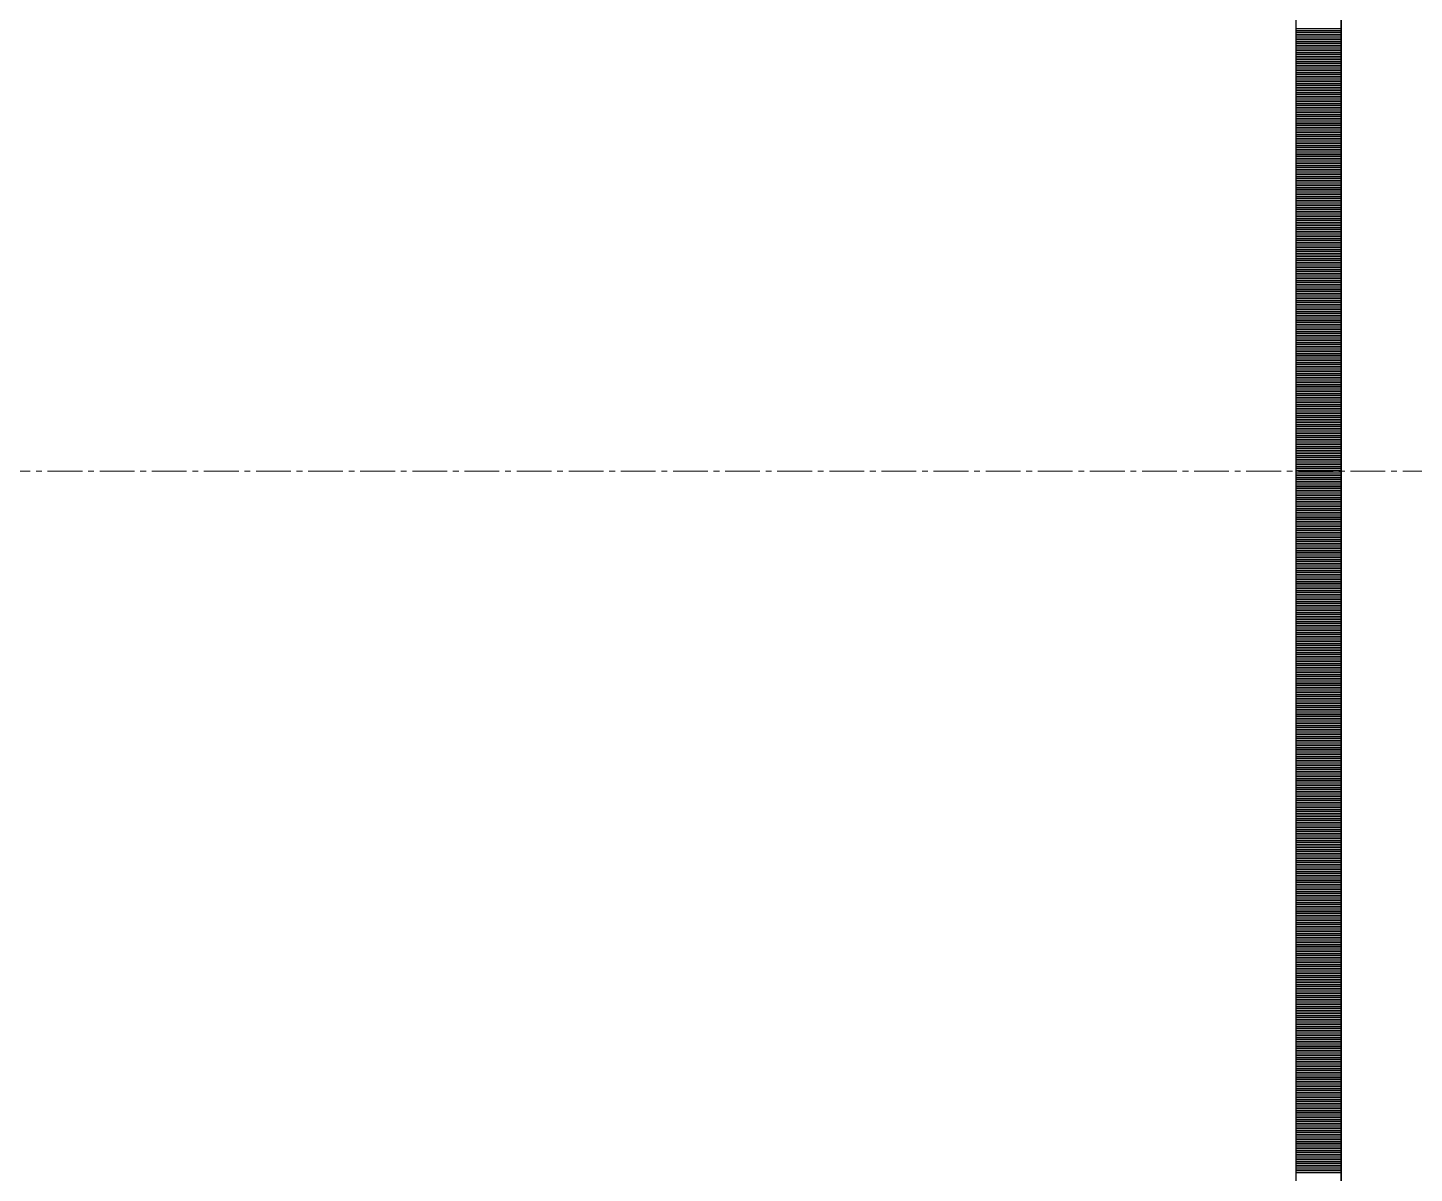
# Model space of a CAD drawing. Header units: millimetres. Extents: x -231292 to 573618, y -153144 to 564035.
# Drawn here: x 7853 to 8613, y 206282 to 206910 of the extents above; entities that cross this region are included whole.
import ezdxf

# ---------------------------------------------------------------- set-up
doc = ezdxf.new("R2010")
doc.units = ezdxf.units.MM
doc.linetypes.add('CENTER2', pattern=[28.575, 19.05, -3.175, 3.175, -3.175])
doc.layers.get('0').update_dxf_attribs({"color": 250})
for name, color, linetype, lineweight in [('АР_Тонкая', 250, 'Continuous', 5), ('АР_Штриховка', 250, 'Continuous', 0), ('РД_Оси_100', 250, 'Continuous', 0)]:
    doc.layers.add(name, color=color, linetype=linetype, lineweight=lineweight)

# ---------------------------------------------------------------- blocks, each defined once
blk = doc.blocks.new('оси_рен')
at = {"layer": 'РД_Оси_100', "color": 251, "linetype": 'CENTER2', "true_color": 0x636466}
blk.add_line((1225207.916, 156013.25), (1189697.958, 156013.25), dxfattribs=at)

msp = doc.modelspace()

# ---------------------------------------------------------------- linework, layer by layer
at = {"layer": 'АР_Тонкая', "color": 18, "linetype": 'Continuous', "lineweight": 25, "true_color": 0x000000}
for p, q in [((8548.243, 263866.253), (8548.243, 187666.253)), ((8573.243, 263866.253), (8573.243, 187666.253)), ((8573.243, 187666.253), (8573.243, 263866.253))]:
    msp.add_line(p, q, dxfattribs=at)
at = {"layer": 'АР_Штриховка', "color": 18, "linetype": 'Continuous', "lineweight": 25, "true_color": 0x000000}
for p, q in [((8548.243, 206909.002), (8573.243, 206909.002)), ((8548.243, 206908.002), (8573.243, 206908.002)), ((8548.243, 206907.002), (8573.243, 206907.002)), ((8548.243, 206906.002), (8573.243, 206906.002)), ((8548.243, 206905.002), (8573.243, 206905.002)), ((8548.243, 206904.002), (8573.243, 206904.002)), ((8548.243, 206903.002), (8573.243, 206903.002)), ((8548.243, 206902.002), (8573.243, 206902.002)), ((8548.243, 206901.002), (8573.243, 206901.002)), ((8548.243, 206900.002), (8573.243, 206900.002)), ((8548.243, 206899.002), (8573.243, 206899.002)), ((8548.243, 206898.002), (8573.243, 206898.002)), ((8548.243, 206897.002), (8573.243, 206897.002)), ((8548.243, 206896.002), (8573.243, 206896.002)), ((8548.243, 206895.002), (8573.243, 206895.002)), ((8548.243, 206894.002), (8573.243, 206894.002)), ((8548.243, 206893.002), (8573.243, 206893.002)), ((8548.243, 206892.002), (8573.243, 206892.002)), ((8548.243, 206891.002), (8573.243, 206891.002)), ((8548.243, 206890.002), (8573.243, 206890.002)), ((8548.243, 206889.002), (8573.243, 206889.002)), ((8548.243, 206888.002), (8573.243, 206888.002)), ((8548.243, 206887.002), (8573.243, 206887.002)), ((8548.243, 206886.002), (8573.243, 206886.002)), ((8548.243, 206885.002), (8573.243, 206885.002)), ((8548.243, 206884.002), (8573.243, 206884.002)), ((8548.243, 206883.002), (8573.243, 206883.002)), ((8548.243, 206882.002), (8573.243, 206882.002)), ((8548.243, 206881.002), (8573.243, 206881.002)), ((8548.243, 206880.002), (8573.243, 206880.002)), ((8548.243, 206879.002), (8573.243, 206879.002)), ((8548.243, 206878.002), (8573.243, 206878.002)), ((8548.243, 206877.002), (8573.243, 206877.002)), ((8548.243, 206876.002), (8573.243, 206876.002)), ((8548.243, 206875.002), (8573.243, 206875.002)), ((8548.243, 206874.002), (8573.243, 206874.002)), ((8548.243, 206873.002), (8573.243, 206873.002)), ((8548.243, 206872.002), (8573.243, 206872.002)), ((8548.243, 206871.002), (8573.243, 206871.002)), ((8548.243, 206870.002), (8573.243, 206870.002)), ((8548.243, 206869.002), (8573.243, 206869.002)), ((8548.243, 206868.002), (8573.243, 206868.002)), ((8548.243, 206867.002), (8573.243, 206867.002)), ((8548.243, 206866.002), (8573.243, 206866.002)), ((8548.243, 206865.002), (8573.243, 206865.002)), ((8548.243, 206864.002), (8573.243, 206864.002)), ((8548.243, 206863.002), (8573.243, 206863.002)), ((8548.243, 206862.002), (8573.243, 206862.002)), ((8548.243, 206861.002), (8573.243, 206861.002)), ((8548.243, 206860.002), (8573.243, 206860.002)), ((8548.243, 206859.002), (8573.243, 206859.002)), ((8548.243, 206858.002), (8573.243, 206858.002)), ((8548.243, 206857.002), (8573.243, 206857.002)), ((8548.243, 206856.002), (8573.243, 206856.002)), ((8548.243, 206855.002), (8573.243, 206855.002)), ((8548.243, 206854.002), (8573.243, 206854.002)), ((8548.243, 206853.002), (8573.243, 206853.002)), ((8548.243, 206852.002), (8573.243, 206852.002)), ((8548.243, 206851.002), (8573.243, 206851.002)), ((8548.243, 206850.002), (8573.243, 206850.002)), ((8548.243, 206849.002), (8573.243, 206849.002)), ((8548.243, 206848.002), (8573.243, 206848.002)), ((8548.243, 206847.002), (8573.243, 206847.002)), ((8548.243, 206846.002), (8573.243, 206846.002)), ((8548.243, 206845.002), (8573.243, 206845.002)), ((8548.243, 206844.002), (8573.243, 206844.002)), ((8548.243, 206843.002), (8573.243, 206843.002)), ((8548.243, 206842.002), (8573.243, 206842.002)), ((8548.243, 206841.002), (8573.243, 206841.002)), ((8548.243, 206840.002), (8573.243, 206840.002)), ((8548.243, 206839.002), (8573.243, 206839.002)), ((8548.243, 206838.002), (8573.243, 206838.002)), ((8548.243, 206837.002), (8573.243, 206837.002)), ((8548.243, 206836.002), (8573.243, 206836.002)), ((8548.243, 206835.002), (8573.243, 206835.002)), ((8548.243, 206834.002), (8573.243, 206834.002)), ((8548.243, 206833.002), (8573.243, 206833.002)), ((8548.243, 206832.002), (8573.243, 206832.002)), ((8548.243, 206831.002), (8573.243, 206831.002)), ((8548.243, 206830.002), (8573.243, 206830.002)), ((8548.243, 206829.002), (8573.243, 206829.002)), ((8548.243, 206828.002), (8573.243, 206828.002)), ((8548.243, 206827.002), (8573.243, 206827.002)), ((8548.243, 206826.002), (8573.243, 206826.002)), ((8548.243, 206825.002), (8573.243, 206825.002)), ((8548.243, 206824.002), (8573.243, 206824.002)), ((8548.243, 206823.002), (8573.243, 206823.002)), ((8548.243, 206822.002), (8573.243, 206822.002)), ((8548.243, 206821.002), (8573.243, 206821.002)), ((8548.243, 206820.002), (8573.243, 206820.002)), ((8548.243, 206819.002), (8573.243, 206819.002)), ((8548.243, 206818.002), (8573.243, 206818.002)), ((8548.243, 206817.002), (8573.243, 206817.002)), ((8548.243, 206816.002), (8573.243, 206816.002)), ((8548.243, 206815.002), (8573.243, 206815.002)), ((8548.243, 206814.002), (8573.243, 206814.002)), ((8548.243, 206813.002), (8573.243, 206813.002)), ((8548.243, 206812.002), (8573.243, 206812.002)), ((8548.243, 206811.002), (8573.243, 206811.002)), ((8548.243, 206810.002), (8573.243, 206810.002)), ((8548.243, 206809.002), (8573.243, 206809.002)), ((8548.243, 206808.002), (8573.243, 206808.002)), ((8548.243, 206807.002), (8573.243, 206807.002)), ((8548.243, 206806.002), (8573.243, 206806.002)), ((8548.243, 206805.002), (8573.243, 206805.002)), ((8548.243, 206804.002), (8573.243, 206804.002)), ((8548.243, 206803.002), (8573.243, 206803.002)), ((8548.243, 206802.002), (8573.243, 206802.002)), ((8548.243, 206801.002), (8573.243, 206801.002)), ((8548.243, 206800.002), (8573.243, 206800.002)), ((8548.243, 206799.002), (8573.243, 206799.002)), ((8548.243, 206798.002), (8573.243, 206798.002)), ((8548.243, 206797.002), (8573.243, 206797.002)), ((8548.243, 206796.002), (8573.243, 206796.002)), ((8548.243, 206795.002), (8573.243, 206795.002)), ((8548.243, 206794.002), (8573.243, 206794.002)), ((8548.243, 206793.002), (8573.243, 206793.002)), ((8548.243, 206792.002), (8573.243, 206792.002)), ((8548.243, 206791.002), (8573.243, 206791.002)), ((8548.243, 206790.002), (8573.243, 206790.002)), ((8548.243, 206789.002), (8573.243, 206789.002)), ((8548.243, 206788.002), (8573.243, 206788.002)), ((8548.243, 206787.002), (8573.243, 206787.002)), ((8548.243, 206786.002), (8573.243, 206786.002)), ((8548.243, 206785.002), (8573.243, 206785.002)), ((8548.243, 206784.002), (8573.243, 206784.002)), ((8548.243, 206783.002), (8573.243, 206783.002)), ((8548.243, 206782.002), (8573.243, 206782.002)), ((8548.243, 206781.002), (8573.243, 206781.002)), ((8548.243, 206780.002), (8573.243, 206780.002)), ((8548.243, 206779.002), (8573.243, 206779.002)), ((8548.243, 206778.002), (8573.243, 206778.002)), ((8548.243, 206777.002), (8573.243, 206777.002)), ((8548.243, 206776.002), (8573.243, 206776.002)), ((8548.243, 206775.002), (8573.243, 206775.002)), ((8548.243, 206774.002), (8573.243, 206774.002)), ((8548.243, 206773.002), (8573.243, 206773.002)), ((8548.243, 206772.002), (8573.243, 206772.002)), ((8548.243, 206771.002), (8573.243, 206771.002)), ((8548.243, 206770.002), (8573.243, 206770.002)), ((8548.243, 206769.002), (8573.243, 206769.002)), ((8548.243, 206768.002), (8573.243, 206768.002)), ((8548.243, 206767.002), (8573.243, 206767.002)), ((8548.243, 206766.002), (8573.243, 206766.002)), ((8548.243, 206765.002), (8573.243, 206765.002)), ((8548.243, 206764.002), (8573.243, 206764.002)), ((8548.243, 206763.002), (8573.243, 206763.002)), ((8548.243, 206762.002), (8573.243, 206762.002)), ((8548.243, 206761.002), (8573.243, 206761.002)), ((8548.243, 206760.002), (8573.243, 206760.002)), ((8548.243, 206759.002), (8573.243, 206759.002)), ((8548.243, 206758.002), (8573.243, 206758.002)), ((8548.243, 206757.002), (8573.243, 206757.002)), ((8548.243, 206756.002), (8573.243, 206756.002)), ((8548.243, 206755.002), (8573.243, 206755.002)), ((8548.243, 206754.002), (8573.243, 206754.002)), ((8548.243, 206753.002), (8573.243, 206753.002)), ((8548.243, 206752.002), (8573.243, 206752.002)), ((8548.243, 206751.002), (8573.243, 206751.002)), ((8548.243, 206750.002), (8573.243, 206750.002)), ((8548.243, 206749.002), (8573.243, 206749.002)), ((8548.243, 206748.002), (8573.243, 206748.002)), ((8548.243, 206747.002), (8573.243, 206747.002)), ((8548.243, 206746.002), (8573.243, 206746.002)), ((8548.243, 206745.002), (8573.243, 206745.002)), ((8548.243, 206744.002), (8573.243, 206744.002)), ((8548.243, 206743.002), (8573.243, 206743.002)), ((8548.243, 206742.002), (8573.243, 206742.002)), ((8548.243, 206741.002), (8573.243, 206741.002)), ((8548.243, 206740.002), (8573.243, 206740.002)), ((8548.243, 206739.002), (8573.243, 206739.002)), ((8548.243, 206738.002), (8573.243, 206738.002)), ((8548.243, 206737.002), (8573.243, 206737.002)), ((8548.243, 206736.002), (8573.243, 206736.002)), ((8548.243, 206735.002), (8573.243, 206735.002)), ((8548.243, 206734.002), (8573.243, 206734.002)), ((8548.243, 206733.002), (8573.243, 206733.002)), ((8548.243, 206732.002), (8573.243, 206732.002)), ((8548.243, 206731.002), (8573.243, 206731.002)), ((8548.243, 206730.002), (8573.243, 206730.002)), ((8548.243, 206729.002), (8573.243, 206729.002)), ((8548.243, 206728.002), (8573.243, 206728.002)), ((8548.243, 206727.002), (8573.243, 206727.002)), ((8548.243, 206726.002), (8573.243, 206726.002)), ((8548.243, 206725.002), (8573.243, 206725.002)), ((8548.243, 206724.002), (8573.243, 206724.002)), ((8548.243, 206723.002), (8573.243, 206723.002)), ((8548.243, 206722.002), (8573.243, 206722.002)), ((8548.243, 206721.002), (8573.243, 206721.002)), ((8548.243, 206720.002), (8573.243, 206720.002)), ((8548.243, 206719.002), (8573.243, 206719.002)), ((8548.243, 206718.002), (8573.243, 206718.002)), ((8548.243, 206717.002), (8573.243, 206717.002)), ((8548.243, 206716.002), (8573.243, 206716.002)), ((8548.243, 206715.002), (8573.243, 206715.002)), ((8548.243, 206714.002), (8573.243, 206714.002)), ((8548.243, 206713.002), (8573.243, 206713.002)), ((8548.243, 206712.002), (8573.243, 206712.002)), ((8548.243, 206711.002), (8573.243, 206711.002)), ((8548.243, 206710.002), (8573.243, 206710.002)), ((8548.243, 206709.002), (8573.243, 206709.002)), ((8548.243, 206708.002), (8573.243, 206708.002)), ((8548.243, 206707.002), (8573.243, 206707.002)), ((8548.243, 206706.002), (8573.243, 206706.002)), ((8548.243, 206705.002), (8573.243, 206705.002)), ((8548.243, 206704.002), (8573.243, 206704.002)), ((8548.243, 206703.002), (8573.243, 206703.002)), ((8548.243, 206702.002), (8573.243, 206702.002)), ((8548.243, 206701.002), (8573.243, 206701.002)), ((8548.243, 206700.002), (8573.243, 206700.002)), ((8548.243, 206699.002), (8573.243, 206699.002)), ((8548.243, 206698.002), (8573.243, 206698.002)), ((8548.243, 206697.002), (8573.243, 206697.002)), ((8548.243, 206696.002), (8573.243, 206696.002)), ((8548.243, 206695.002), (8573.243, 206695.002)), ((8548.243, 206694.002), (8573.243, 206694.002)), ((8548.243, 206693.002), (8573.243, 206693.002)), ((8548.243, 206692.002), (8573.243, 206692.002)), ((8548.243, 206691.002), (8573.243, 206691.002)), ((8548.243, 206690.002), (8573.243, 206690.002)), ((8548.243, 206689.002), (8573.243, 206689.002)), ((8548.243, 206688.002), (8573.243, 206688.002)), ((8548.243, 206687.002), (8573.243, 206687.002)), ((8548.243, 206686.002), (8573.243, 206686.002)), ((8548.243, 206685.002), (8573.243, 206685.002)), ((8548.243, 206684.002), (8573.243, 206684.002)), ((8548.243, 206683.002), (8573.243, 206683.002)), ((8548.243, 206682.002), (8573.243, 206682.002)), ((8548.243, 206681.002), (8573.243, 206681.002)), ((8548.243, 206680.002), (8573.243, 206680.002)), ((8548.243, 206679.002), (8573.243, 206679.002)), ((8548.243, 206678.002), (8573.243, 206678.002)), ((8548.243, 206677.002), (8573.243, 206677.002)), ((8548.243, 206676.002), (8573.243, 206676.002)), ((8548.243, 206675.002), (8573.243, 206675.002)), ((8548.243, 206674.002), (8573.243, 206674.002)), ((8548.243, 206673.002), (8573.243, 206673.002)), ((8548.243, 206672.002), (8573.243, 206672.002)), ((8548.243, 206671.002), (8573.243, 206671.002)), ((8548.243, 206670.002), (8573.243, 206670.002)), ((8548.243, 206669.002), (8573.243, 206669.002)), ((8548.243, 206668.002), (8573.243, 206668.002)), ((8548.243, 206667.002), (8573.243, 206667.002)), ((8548.243, 206666.002), (8573.243, 206666.002)), ((8548.243, 206665.002), (8573.243, 206665.002)), ((8548.243, 206664.002), (8573.243, 206664.002)), ((8548.243, 206663.002), (8573.243, 206663.002)), ((8548.243, 206662.002), (8573.243, 206662.002)), ((8548.243, 206661.002), (8573.243, 206661.002)), ((8548.243, 206660.002), (8573.243, 206660.002)), ((8548.243, 206659.002), (8573.243, 206659.002)), ((8548.243, 206658.002), (8573.243, 206658.002)), ((8548.243, 206657.002), (8573.243, 206657.002)), ((8548.243, 206656.002), (8573.243, 206656.002)), ((8548.243, 206655.002), (8573.243, 206655.002)), ((8548.243, 206654.002), (8573.243, 206654.002)), ((8548.243, 206653.002), (8573.243, 206653.002)), ((8548.243, 206652.002), (8573.243, 206652.002)), ((8548.243, 206651.002), (8573.243, 206651.002)), ((8548.243, 206650.002), (8573.243, 206650.002)), ((8548.243, 206649.002), (8573.243, 206649.002)), ((8548.243, 206648.002), (8573.243, 206648.002)), ((8548.243, 206647.002), (8573.243, 206647.002)), ((8548.243, 206646.002), (8573.243, 206646.002)), ((8548.243, 206645.002), (8573.243, 206645.002)), ((8548.243, 206644.002), (8573.243, 206644.002)), ((8548.243, 206643.002), (8573.243, 206643.002)), ((8548.243, 206642.002), (8573.243, 206642.002)), ((8548.243, 206641.002), (8573.243, 206641.002)), ((8548.243, 206640.002), (8573.243, 206640.002)), ((8548.243, 206639.002), (8573.243, 206639.002)), ((8548.243, 206638.002), (8573.243, 206638.002)), ((8548.243, 206637.002), (8573.243, 206637.002)), ((8548.243, 206636.002), (8573.243, 206636.002)), ((8548.243, 206635.002), (8573.243, 206635.002)), ((8548.243, 206634.002), (8573.243, 206634.002)), ((8548.243, 206633.002), (8573.243, 206633.002)), ((8548.243, 206632.002), (8573.243, 206632.002)), ((8548.243, 206631.002), (8573.243, 206631.002)), ((8548.243, 206630.002), (8573.243, 206630.002)), ((8548.243, 206629.002), (8573.243, 206629.002)), ((8548.243, 206628.002), (8573.243, 206628.002)), ((8548.243, 206627.002), (8573.243, 206627.002)), ((8548.243, 206626.002), (8573.243, 206626.002)), ((8548.243, 206625.002), (8573.243, 206625.002)), ((8548.243, 206624.002), (8573.243, 206624.002)), ((8548.243, 206623.002), (8573.243, 206623.002)), ((8548.243, 206622.002), (8573.243, 206622.002)), ((8548.243, 206621.002), (8573.243, 206621.002)), ((8548.243, 206620.002), (8573.243, 206620.002)), ((8548.243, 206619.002), (8573.243, 206619.002)), ((8548.243, 206618.002), (8573.243, 206618.002)), ((8548.243, 206617.002), (8573.243, 206617.002)), ((8548.243, 206616.002), (8573.243, 206616.002)), ((8548.243, 206615.002), (8573.243, 206615.002)), ((8548.243, 206614.002), (8573.243, 206614.002)), ((8548.243, 206613.002), (8573.243, 206613.002)), ((8548.243, 206612.002), (8573.243, 206612.002)), ((8548.243, 206611.002), (8573.243, 206611.002)), ((8548.243, 206610.002), (8573.243, 206610.002)), ((8548.243, 206609.002), (8573.243, 206609.002)), ((8548.243, 206608.002), (8573.243, 206608.002)), ((8548.243, 206607.002), (8573.243, 206607.002)), ((8548.243, 206606.002), (8573.243, 206606.002)), ((8548.243, 206605.002), (8573.243, 206605.002)), ((8548.243, 206604.002), (8573.243, 206604.002)), ((8548.243, 206603.002), (8573.243, 206603.002)), ((8548.243, 206602.002), (8573.243, 206602.002)), ((8548.243, 206601.002), (8573.243, 206601.002)), ((8548.243, 206600.002), (8573.243, 206600.002)), ((8548.243, 206599.002), (8573.243, 206599.002)), ((8548.243, 206598.002), (8573.243, 206598.002)), ((8548.243, 206597.002), (8573.243, 206597.002)), ((8548.243, 206596.002), (8573.243, 206596.002)), ((8548.243, 206595.002), (8573.243, 206595.002)), ((8548.243, 206594.002), (8573.243, 206594.002)), ((8548.243, 206593.002), (8573.243, 206593.002)), ((8548.243, 206592.002), (8573.243, 206592.002)), ((8548.243, 206591.002), (8573.243, 206591.002)), ((8548.243, 206590.002), (8573.243, 206590.002)), ((8548.243, 206589.002), (8573.243, 206589.002)), ((8548.243, 206588.002), (8573.243, 206588.002)), ((8548.243, 206587.002), (8573.243, 206587.002)), ((8548.243, 206586.002), (8573.243, 206586.002)), ((8548.243, 206585.002), (8573.243, 206585.002)), ((8548.243, 206584.002), (8573.243, 206584.002)), ((8548.243, 206583.002), (8573.243, 206583.002)), ((8548.243, 206582.002), (8573.243, 206582.002)), ((8548.243, 206581.002), (8573.243, 206581.002)), ((8548.243, 206580.002), (8573.243, 206580.002)), ((8548.243, 206579.002), (8573.243, 206579.002)), ((8548.243, 206578.002), (8573.243, 206578.002)), ((8548.243, 206577.002), (8573.243, 206577.002)), ((8548.243, 206576.002), (8573.243, 206576.002)), ((8548.243, 206575.002), (8573.243, 206575.002)), ((8548.243, 206574.002), (8573.243, 206574.002)), ((8548.243, 206573.002), (8573.243, 206573.002)), ((8548.243, 206572.002), (8573.243, 206572.002)), ((8548.243, 206571.002), (8573.243, 206571.002)), ((8548.243, 206570.002), (8573.243, 206570.002)), ((8548.243, 206569.002), (8573.243, 206569.002)), ((8548.243, 206568.002), (8573.243, 206568.002)), ((8548.243, 206567.002), (8573.243, 206567.002)), ((8548.243, 206566.002), (8573.243, 206566.002)), ((8548.243, 206565.002), (8573.243, 206565.002)), ((8548.243, 206564.002), (8573.243, 206564.002)), ((8548.243, 206563.002), (8573.243, 206563.002)), ((8548.243, 206562.002), (8573.243, 206562.002)), ((8548.243, 206561.002), (8573.243, 206561.002)), ((8548.243, 206560.002), (8573.243, 206560.002)), ((8548.243, 206559.002), (8573.243, 206559.002)), ((8548.243, 206558.002), (8573.243, 206558.002)), ((8548.243, 206557.002), (8573.243, 206557.002)), ((8548.243, 206556.002), (8573.243, 206556.002)), ((8548.243, 206555.002), (8573.243, 206555.002)), ((8548.243, 206554.002), (8573.243, 206554.002)), ((8548.243, 206553.002), (8573.243, 206553.002)), ((8548.243, 206552.002), (8573.243, 206552.002)), ((8548.243, 206551.002), (8573.243, 206551.002)), ((8548.243, 206550.002), (8573.243, 206550.002)), ((8548.243, 206549.002), (8573.243, 206549.002)), ((8548.243, 206548.002), (8573.243, 206548.002)), ((8548.243, 206547.002), (8573.243, 206547.002)), ((8548.243, 206546.002), (8573.243, 206546.002)), ((8548.243, 206545.002), (8573.243, 206545.002)), ((8548.243, 206544.002), (8573.243, 206544.002)), ((8548.243, 206543.002), (8573.243, 206543.002)), ((8548.243, 206542.002), (8573.243, 206542.002)), ((8548.243, 206541.002), (8573.243, 206541.002)), ((8548.243, 206540.002), (8573.243, 206540.002)), ((8548.243, 206539.002), (8573.243, 206539.002)), ((8548.243, 206538.002), (8573.243, 206538.002)), ((8548.243, 206537.002), (8573.243, 206537.002)), ((8548.243, 206536.002), (8573.243, 206536.002)), ((8548.243, 206535.002), (8573.243, 206535.002)), ((8548.243, 206534.002), (8573.243, 206534.002)), ((8548.243, 206533.002), (8573.243, 206533.002)), ((8548.243, 206532.002), (8573.243, 206532.002)), ((8548.243, 206531.002), (8573.243, 206531.002)), ((8548.243, 206530.002), (8573.243, 206530.002)), ((8548.243, 206529.002), (8573.243, 206529.002)), ((8548.243, 206528.002), (8573.243, 206528.002)), ((8548.243, 206527.002), (8573.243, 206527.002)), ((8548.243, 206526.002), (8573.243, 206526.002)), ((8548.243, 206525.002), (8573.243, 206525.002)), ((8548.243, 206524.002), (8573.243, 206524.002)), ((8548.243, 206523.002), (8573.243, 206523.002)), ((8548.243, 206522.002), (8573.243, 206522.002)), ((8548.243, 206521.002), (8573.243, 206521.002)), ((8548.243, 206520.002), (8573.243, 206520.002)), ((8548.243, 206519.002), (8573.243, 206519.002)), ((8548.243, 206518.002), (8573.243, 206518.002)), ((8548.243, 206517.002), (8573.243, 206517.002)), ((8548.243, 206516.002), (8573.243, 206516.002)), ((8548.243, 206515.002), (8573.243, 206515.002)), ((8548.243, 206514.002), (8573.243, 206514.002)), ((8548.243, 206513.002), (8573.243, 206513.002)), ((8548.243, 206512.002), (8573.243, 206512.002)), ((8548.243, 206511.002), (8573.243, 206511.002)), ((8548.243, 206510.002), (8573.243, 206510.002)), ((8548.243, 206509.002), (8573.243, 206509.002)), ((8548.243, 206508.002), (8573.243, 206508.002)), ((8548.243, 206507.002), (8573.243, 206507.002)), ((8548.243, 206506.002), (8573.243, 206506.002)), ((8548.243, 206505.002), (8573.243, 206505.002)), ((8548.243, 206504.002), (8573.243, 206504.002)), ((8548.243, 206503.002), (8573.243, 206503.002)), ((8548.243, 206502.002), (8573.243, 206502.002)), ((8548.243, 206501.002), (8573.243, 206501.002)), ((8548.243, 206500.002), (8573.243, 206500.002)), ((8548.243, 206499.002), (8573.243, 206499.002)), ((8548.243, 206498.002), (8573.243, 206498.002)), ((8548.243, 206497.002), (8573.243, 206497.002)), ((8548.243, 206496.002), (8573.243, 206496.002)), ((8548.243, 206495.002), (8573.243, 206495.002)), ((8548.243, 206494.002), (8573.243, 206494.002)), ((8548.243, 206493.002), (8573.243, 206493.002)), ((8548.243, 206492.002), (8573.243, 206492.002)), ((8548.243, 206491.002), (8573.243, 206491.002)), ((8548.243, 206490.002), (8573.243, 206490.002)), ((8548.243, 206489.002), (8573.243, 206489.002)), ((8548.243, 206488.002), (8573.243, 206488.002)), ((8548.243, 206487.002), (8573.243, 206487.002)), ((8548.243, 206486.002), (8573.243, 206486.002)), ((8548.243, 206485.002), (8573.243, 206485.002)), ((8548.243, 206484.002), (8573.243, 206484.002)), ((8548.243, 206483.002), (8573.243, 206483.002)), ((8548.243, 206482.002), (8573.243, 206482.002)), ((8548.243, 206481.002), (8573.243, 206481.002)), ((8548.243, 206480.002), (8573.243, 206480.002)), ((8548.243, 206479.002), (8573.243, 206479.002)), ((8548.243, 206478.002), (8573.243, 206478.002)), ((8548.243, 206477.002), (8573.243, 206477.002)), ((8548.243, 206476.002), (8573.243, 206476.002)), ((8548.243, 206475.002), (8573.243, 206475.002)), ((8548.243, 206474.002), (8573.243, 206474.002)), ((8548.243, 206473.002), (8573.243, 206473.002)), ((8548.243, 206472.002), (8573.243, 206472.002)), ((8548.243, 206471.002), (8573.243, 206471.002)), ((8548.243, 206470.002), (8573.243, 206470.002)), ((8548.243, 206469.002), (8573.243, 206469.002)), ((8548.243, 206468.002), (8573.243, 206468.002)), ((8548.243, 206467.002), (8573.243, 206467.002)), ((8548.243, 206466.002), (8573.243, 206466.002)), ((8548.243, 206465.002), (8573.243, 206465.002)), ((8548.243, 206464.002), (8573.243, 206464.002)), ((8548.243, 206463.002), (8573.243, 206463.002)), ((8548.243, 206462.002), (8573.243, 206462.002)), ((8548.243, 206461.002), (8573.243, 206461.002)), ((8548.243, 206460.002), (8573.243, 206460.002)), ((8548.243, 206459.002), (8573.243, 206459.002)), ((8548.243, 206458.002), (8573.243, 206458.002)), ((8548.243, 206457.002), (8573.243, 206457.002)), ((8548.243, 206456.002), (8573.243, 206456.002)), ((8548.243, 206455.002), (8573.243, 206455.002)), ((8548.243, 206454.002), (8573.243, 206454.002)), ((8548.243, 206453.002), (8573.243, 206453.002)), ((8548.243, 206452.002), (8573.243, 206452.002)), ((8548.243, 206451.002), (8573.243, 206451.002)), ((8548.243, 206450.002), (8573.243, 206450.002)), ((8548.243, 206449.002), (8573.243, 206449.002)), ((8548.243, 206448.002), (8573.243, 206448.002)), ((8548.243, 206447.002), (8573.243, 206447.002)), ((8548.243, 206446.002), (8573.243, 206446.002)), ((8548.243, 206445.002), (8573.243, 206445.002)), ((8548.243, 206444.002), (8573.243, 206444.002)), ((8548.243, 206443.002), (8573.243, 206443.002)), ((8548.243, 206442.002), (8573.243, 206442.002)), ((8548.243, 206441.002), (8573.243, 206441.002)), ((8548.243, 206440.002), (8573.243, 206440.002)), ((8548.243, 206439.002), (8573.243, 206439.002)), ((8548.243, 206438.002), (8573.243, 206438.002)), ((8548.243, 206437.002), (8573.243, 206437.002)), ((8548.243, 206436.002), (8573.243, 206436.002)), ((8548.243, 206435.002), (8573.243, 206435.002)), ((8548.243, 206434.002), (8573.243, 206434.002)), ((8548.243, 206433.002), (8573.243, 206433.002)), ((8548.243, 206432.002), (8573.243, 206432.002)), ((8548.243, 206431.002), (8573.243, 206431.002)), ((8548.243, 206430.002), (8573.243, 206430.002)), ((8548.243, 206429.002), (8573.243, 206429.002)), ((8548.243, 206428.002), (8573.243, 206428.002)), ((8548.243, 206427.002), (8573.243, 206427.002)), ((8548.243, 206426.002), (8573.243, 206426.002)), ((8548.243, 206425.002), (8573.243, 206425.002)), ((8548.243, 206424.002), (8573.243, 206424.002)), ((8548.243, 206423.002), (8573.243, 206423.002)), ((8548.243, 206422.002), (8573.243, 206422.002)), ((8548.243, 206421.002), (8573.243, 206421.002)), ((8548.243, 206420.002), (8573.243, 206420.002)), ((8548.243, 206419.002), (8573.243, 206419.002)), ((8548.243, 206418.002), (8573.243, 206418.002)), ((8548.243, 206417.002), (8573.243, 206417.002)), ((8548.243, 206416.002), (8573.243, 206416.002)), ((8548.243, 206415.002), (8573.243, 206415.002)), ((8548.243, 206414.002), (8573.243, 206414.002)), ((8548.243, 206413.002), (8573.243, 206413.002)), ((8548.243, 206412.002), (8573.243, 206412.002)), ((8548.243, 206411.002), (8573.243, 206411.002)), ((8548.243, 206410.002), (8573.243, 206410.002)), ((8548.243, 206409.002), (8573.243, 206409.002)), ((8548.243, 206408.002), (8573.243, 206408.002)), ((8548.243, 206407.002), (8573.243, 206407.002)), ((8548.243, 206406.002), (8573.243, 206406.002)), ((8548.243, 206405.002), (8573.243, 206405.002)), ((8548.243, 206404.002), (8573.243, 206404.002)), ((8548.243, 206403.002), (8573.243, 206403.002)), ((8548.243, 206402.002), (8573.243, 206402.002)), ((8548.243, 206401.002), (8573.243, 206401.002)), ((8548.243, 206400.002), (8573.243, 206400.002)), ((8548.243, 206399.002), (8573.243, 206399.002)), ((8548.243, 206398.002), (8573.243, 206398.002)), ((8548.243, 206397.002), (8573.243, 206397.002)), ((8548.243, 206396.002), (8573.243, 206396.002)), ((8548.243, 206395.002), (8573.243, 206395.002)), ((8548.243, 206394.002), (8573.243, 206394.002)), ((8548.243, 206393.002), (8573.243, 206393.002)), ((8548.243, 206392.002), (8573.243, 206392.002)), ((8548.243, 206391.002), (8573.243, 206391.002)), ((8548.243, 206390.002), (8573.243, 206390.002)), ((8548.243, 206389.002), (8573.243, 206389.002)), ((8548.243, 206388.002), (8573.243, 206388.002)), ((8548.243, 206387.002), (8573.243, 206387.002)), ((8548.243, 206386.002), (8573.243, 206386.002)), ((8548.243, 206385.002), (8573.243, 206385.002)), ((8548.243, 206384.002), (8573.243, 206384.002)), ((8548.243, 206383.002), (8573.243, 206383.002)), ((8548.243, 206382.002), (8573.243, 206382.002)), ((8548.243, 206381.002), (8573.243, 206381.002)), ((8548.243, 206380.002), (8573.243, 206380.002)), ((8548.243, 206379.002), (8573.243, 206379.002)), ((8548.243, 206378.002), (8573.243, 206378.002)), ((8548.243, 206377.002), (8573.243, 206377.002)), ((8548.243, 206376.002), (8573.243, 206376.002)), ((8548.243, 206375.002), (8573.243, 206375.002)), ((8548.243, 206374.002), (8573.243, 206374.002)), ((8548.243, 206373.002), (8573.243, 206373.002)), ((8548.243, 206372.002), (8573.243, 206372.002)), ((8548.243, 206371.002), (8573.243, 206371.002)), ((8548.243, 206370.002), (8573.243, 206370.002)), ((8548.243, 206369.002), (8573.243, 206369.002)), ((8548.243, 206368.002), (8573.243, 206368.002)), ((8548.243, 206367.002), (8573.243, 206367.002)), ((8548.243, 206366.002), (8573.243, 206366.002)), ((8548.243, 206365.002), (8573.243, 206365.002)), ((8548.243, 206364.002), (8573.243, 206364.002)), ((8548.243, 206363.002), (8573.243, 206363.002)), ((8548.243, 206362.002), (8573.243, 206362.002)), ((8548.243, 206361.002), (8573.243, 206361.002)), ((8548.243, 206360.002), (8573.243, 206360.002)), ((8548.243, 206359.002), (8573.243, 206359.002)), ((8548.243, 206358.002), (8573.243, 206358.002)), ((8548.243, 206357.002), (8573.243, 206357.002)), ((8548.243, 206356.002), (8573.243, 206356.002)), ((8548.243, 206355.002), (8573.243, 206355.002)), ((8548.243, 206354.002), (8573.243, 206354.002)), ((8548.243, 206353.002), (8573.243, 206353.002)), ((8548.243, 206352.002), (8573.243, 206352.002)), ((8548.243, 206351.002), (8573.243, 206351.002)), ((8548.243, 206350.002), (8573.243, 206350.002)), ((8548.243, 206349.002), (8573.243, 206349.002)), ((8548.243, 206348.002), (8573.243, 206348.002)), ((8548.243, 206347.002), (8573.243, 206347.002)), ((8548.243, 206346.002), (8573.243, 206346.002)), ((8548.243, 206345.002), (8573.243, 206345.002)), ((8548.243, 206344.002), (8573.243, 206344.002)), ((8548.243, 206343.002), (8573.243, 206343.002)), ((8548.243, 206342.002), (8573.243, 206342.002)), ((8548.243, 206341.002), (8573.243, 206341.002)), ((8548.243, 206340.002), (8573.243, 206340.002)), ((8548.243, 206339.002), (8573.243, 206339.002)), ((8548.243, 206338.002), (8573.243, 206338.002)), ((8548.243, 206337.002), (8573.243, 206337.002)), ((8548.243, 206336.002), (8573.243, 206336.002)), ((8548.243, 206335.002), (8573.243, 206335.002)), ((8548.243, 206334.002), (8573.243, 206334.002)), ((8548.243, 206333.002), (8573.243, 206333.002)), ((8548.243, 206332.002), (8573.243, 206332.002)), ((8548.243, 206331.002), (8573.243, 206331.002)), ((8548.243, 206330.002), (8573.243, 206330.002)), ((8548.243, 206329.002), (8573.243, 206329.002)), ((8548.243, 206328.002), (8573.243, 206328.002)), ((8548.243, 206327.002), (8573.243, 206327.002)), ((8548.243, 206326.002), (8573.243, 206326.002)), ((8548.243, 206325.002), (8573.243, 206325.002)), ((8548.243, 206324.002), (8573.243, 206324.002)), ((8548.243, 206323.002), (8573.243, 206323.002)), ((8548.243, 206322.002), (8573.243, 206322.002)), ((8548.243, 206321.002), (8573.243, 206321.002)), ((8548.243, 206320.002), (8573.243, 206320.002)), ((8548.243, 206319.002), (8573.243, 206319.002)), ((8548.243, 206318.002), (8573.243, 206318.002)), ((8548.243, 206317.002), (8573.243, 206317.002)), ((8548.243, 206316.002), (8573.243, 206316.002)), ((8548.243, 206315.002), (8573.243, 206315.002)), ((8548.243, 206314.002), (8573.243, 206314.002)), ((8548.243, 206313.002), (8573.243, 206313.002)), ((8548.243, 206312.002), (8573.243, 206312.002)), ((8548.243, 206311.002), (8573.243, 206311.002)), ((8548.243, 206310.002), (8573.243, 206310.002)), ((8548.243, 206309.002), (8573.243, 206309.002)), ((8548.243, 206308.002), (8573.243, 206308.002)), ((8548.243, 206307.002), (8573.243, 206307.002)), ((8548.243, 206306.002), (8573.243, 206306.002)), ((8548.243, 206305.002), (8573.243, 206305.002)), ((8548.243, 206304.002), (8573.243, 206304.002)), ((8548.243, 206303.002), (8573.243, 206303.002)), ((8548.243, 206302.002), (8573.243, 206302.002)), ((8548.243, 206301.002), (8573.243, 206301.002)), ((8548.243, 206300.002), (8573.243, 206300.002)), ((8548.243, 206299.002), (8573.243, 206299.002)), ((8548.243, 206298.002), (8573.243, 206298.002)), ((8548.243, 206297.002), (8573.243, 206297.002)), ((8548.243, 206296.002), (8573.243, 206296.002)), ((8548.243, 206295.002), (8573.243, 206295.002)), ((8548.243, 206294.002), (8573.243, 206294.002)), ((8548.243, 206293.002), (8573.243, 206293.002)), ((8548.243, 206292.002), (8573.243, 206292.002)), ((8548.243, 206291.002), (8573.243, 206291.002)), ((8548.243, 206290.002), (8573.243, 206290.002)), ((8548.243, 206289.002), (8573.243, 206289.002)), ((8548.243, 206288.002), (8573.243, 206288.002)), ((8548.243, 206287.002), (8573.243, 206287.002)), ((8548.243, 206286.002), (8573.243, 206286.002)), ((8548.243, 206285.002), (8573.243, 206285.002)), ((8548.243, 206284.002), (8573.243, 206284.002)), ((8548.243, 206283.002), (8573.243, 206283.002)), ((8548.243, 206282.002), (8573.243, 206282.002))]:
    msp.add_line(p, q, dxfattribs=at)

# ---------------------------------------------------------------- block references
at = {"rotation": 359.999868838025}
msp.add_blockref('оси_рен', (-1186750.035, 50655.808), dxfattribs=at)

doc.saveas('drawing.dxf')
